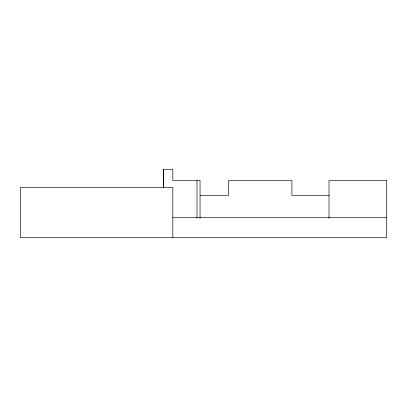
<?xml version="1.0" encoding="UTF-8"?>
<svg xmlns="http://www.w3.org/2000/svg" width="407" height="407" viewBox="0 0 407 407"><rect width="100%" height="100%" fill="white"/><g stroke="black" fill="none" stroke-linecap="round" stroke-linejoin="round"><path stroke-width="0.61" d="M163.583 187.663L163.609 169.287L172.822 169.287L172.822 180.443L200.051 180.443L200.051 218.167M200.32 195.319L228.683 195.319L228.683 180.443L291.905 180.443L291.905 195.319L329.09 195.319M172.822 217.633L386.65 217.633M329.009 218.162L329.009 180.443L386.65 180.443L386.65 237.713L20.35 237.713L20.35 187.51L172.822 187.51L172.822 237.713M196.993 180.443L196.993 218.162M163.609 169.287L163.609 187.51"/></g></svg>
